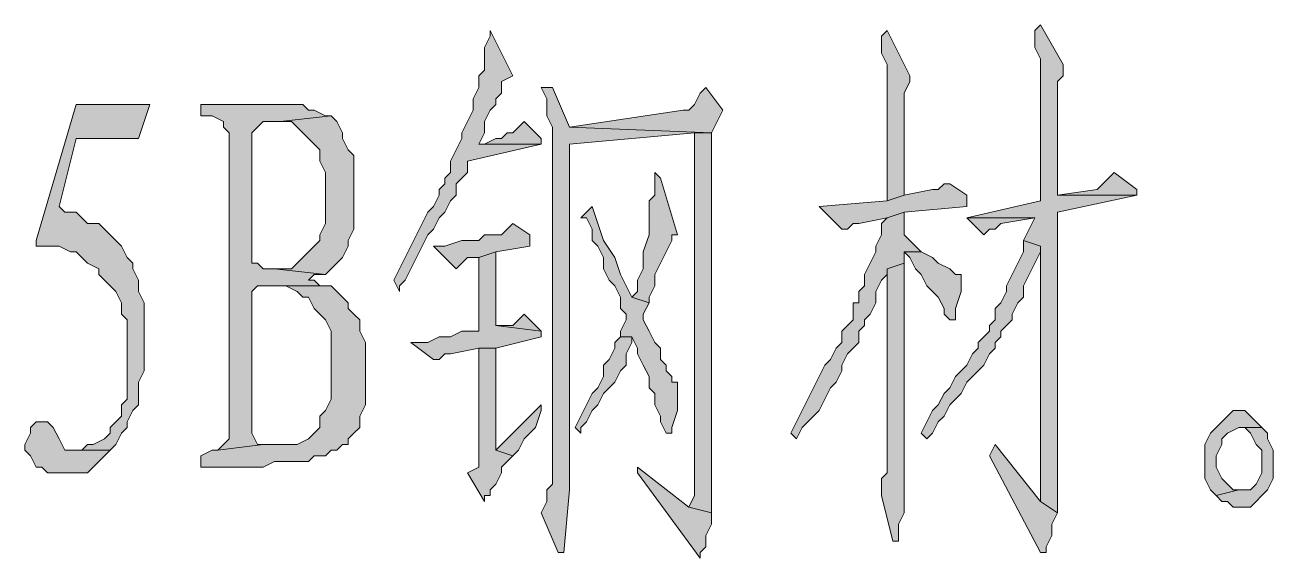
# Model space of a CAD drawing. Header units: millimetres. Extents: x 24 to 410, y 10 to 282.
# Drawn here: x 357.63 to 366.95, y 80.35 to 84.33 of the extents above; entities that cross this region are included whole.
import ezdxf

# ---------------------------------------------------------------- set-up
doc = ezdxf.new("R2010")
doc.units = ezdxf.units.MM

msp = doc.modelspace()

# ---------------------------------------------------------------- hatches: boundary and pattern name
h = msp.add_hatch(color=7)
h.dxf.hatch_style = 2
h.paths.add_polyline_path([(361.103333, 84.285667), (361.103333, 84.243333), (361.061, 84.158667), (361.061, 83.989333), (361.018667, 83.947), (361.018667, 83.862333), (360.976333, 83.777667), (360.976333, 83.693), (360.934, 83.608333), (360.891667, 83.523667), (360.891667, 83.481333), (360.849333, 83.396667), (360.807, 83.312), (360.807, 83.227333), (360.764667, 83.185), (360.764667, 83.142667), (360.722333, 83.100333), (360.722333, 83.058), (360.68, 82.973333), (360.637667, 82.931), (360.595333, 82.846333), (360.553, 82.761667), (360.510667, 82.677), (360.468333, 82.592333), (360.426, 82.507667), (360.383667, 82.423), (360.426, 82.338333), (360.426, 82.380667), (360.468333, 82.423), (360.510667, 82.507667), (360.553, 82.592333), (360.595333, 82.677), (360.637667, 82.761667), (360.68, 82.804), (360.722333, 82.888667), (360.764667, 82.931), (360.807, 83.015667), (360.849333, 83.058), (360.849333, 83.142667), (360.891667, 83.185), (360.934, 83.227333), (360.934, 83.312), (361.484333, 83.439), (361.018667, 83.439), (361.061, 83.523667), (361.061, 83.608333), (361.103333, 83.693), (361.145667, 83.735333), (361.145667, 83.777667), (361.188, 83.82), (361.188, 83.904667), (361.272667, 83.947)])
h = msp.add_hatch(color=7)
h.dxf.hatch_style = 2
h.paths.add_polyline_path([(364.066667, 84.285667), (364.024333, 84.243333), (364.024333, 84.116333), (364.066667, 84.031667), (364.066667, 83.015667), (364.193667, 83.058), (364.193667, 83.439), (364.193667, 83.481333), (364.193667, 83.82), (364.236, 83.904667), (364.236, 83.947)])
h = msp.add_hatch(color=7)
h.dxf.hatch_style = 2
h.paths.add_polyline_path([(365.209667, 84.328), (365.167333, 84.285667), (365.167333, 84.158667), (365.209667, 84.074), (365.209667, 83.015667), (364.659333, 82.888667), (365.167333, 82.888667), (365.125, 82.804), (365.082667, 82.719333), (365.209667, 82.677), (365.209667, 80.772), (365.336667, 80.687333), (365.336667, 81.364667), (365.336667, 81.534), (365.336667, 82.931), (365.929333, 83.058), (365.336667, 83.058), (365.336667, 83.100333), (365.336667, 83.904667), (365.379, 83.947), (365.379, 84.031667)])
h = msp.add_hatch(color=7)
h.dxf.hatch_style = 2
h.paths.add_polyline_path([(361.569, 83.862333), (361.484333, 83.862333), (361.526667, 83.777667), (361.526667, 83.650667), (361.569, 83.566), (361.569, 81.788), (361.569, 81.661), (361.569, 80.899), (361.526667, 80.856667), (361.526667, 80.772), (361.484333, 80.687333), (361.611333, 80.391), (361.653667, 80.391), (361.696, 80.856667), (361.696, 83.439), (362.627333, 83.523667), (362.754333, 83.523667), (361.696, 83.566)])
h = msp.add_hatch(color=7)
h.dxf.hatch_style = 2
h.paths.add_polyline_path([(362.712, 83.862333), (362.669667, 83.82), (362.627333, 83.735333), (362.585, 83.693), (362.542667, 83.693), (361.696, 83.566), (362.754333, 83.523667), (362.796667, 83.608333), (362.839, 83.693)])
h = msp.add_hatch(color=7)
h.dxf.hatch_style = 2
h.paths.add_polyline_path([(358.563333, 83.735333), (358.013, 83.735333), (357.716667, 82.719333), (357.716667, 82.677), (357.759, 82.677), (357.886, 82.677), (357.970667, 82.634667), (358.013, 82.634667), (358.055333, 82.592333), (358.097667, 82.55), (358.182333, 82.507667), (358.182333, 82.465333), (358.224667, 82.423), (358.267, 82.380667), (358.309333, 82.338333), (358.351667, 82.253667), (358.351667, 82.169), (358.394, 82.126667), (358.394, 81.534), (358.351667, 81.491667), (358.351667, 81.407), (358.309333, 81.364667), (358.267, 81.322333), (358.267, 81.28), (358.224667, 81.237667), (358.14, 81.195333), (358.097667, 81.195333), (358.055333, 81.153), (357.928333, 81.153), (358.267, 81.153), (358.309333, 81.195333), (358.351667, 81.28), (358.394, 81.322333), (358.394, 81.364667), (358.436333, 81.449333), (358.478667, 81.491667), (358.478667, 81.661), (358.521, 81.745667), (358.521, 82.253667), (358.478667, 82.338333), (358.478667, 82.423), (358.436333, 82.507667), (358.436333, 82.55), (358.394, 82.592333), (358.351667, 82.677), (358.309333, 82.719333), (358.267, 82.761667), (358.224667, 82.804), (358.182333, 82.846333), (358.097667, 82.846333), (358.055333, 82.888667), (358.013, 82.931), (357.928333, 82.931), (357.886, 82.973333), (358.013, 83.481333), (358.478667, 83.481333)])
h = msp.add_hatch(color=7)
h.dxf.hatch_style = 2
h.paths.add_polyline_path([(359.494667, 83.735333), (358.944333, 83.735333), (358.944333, 83.650667), (359.029, 83.650667), (359.113667, 83.608333), (359.113667, 83.566), (359.156, 83.523667), (359.156, 81.237667), (359.113667, 81.195333), (359.071333, 81.153), (359.41, 81.195333), (359.367667, 81.195333), (359.325333, 81.28), (359.325333, 82.338333), (359.367667, 82.380667), (359.833333, 82.380667), (359.791, 82.423), (359.748667, 82.423), (359.791, 82.465333), (359.875667, 82.465333), (359.494667, 82.507667), (359.41, 82.507667), (359.367667, 82.55), (359.325333, 82.55), (359.325333, 83.523667), (359.367667, 83.566), (359.41, 83.608333), (359.537, 83.608333), (359.918, 83.650667), (359.875667, 83.650667), (359.791, 83.693), (359.748667, 83.693), (359.706333, 83.735333)])
h = msp.add_hatch(color=7)
h.dxf.hatch_style = 2
h.paths.add_polyline_path([(359.918, 83.650667), (359.537, 83.608333), (359.621667, 83.608333), (359.664, 83.566), (359.706333, 83.523667), (359.748667, 83.481333), (359.791, 83.439), (359.833333, 83.396667), (359.833333, 83.312), (359.875667, 83.227333), (359.875667, 82.846333), (359.833333, 82.761667), (359.833333, 82.719333), (359.791, 82.677), (359.748667, 82.634667), (359.706333, 82.592333), (359.664, 82.55), (359.621667, 82.507667), (359.494667, 82.507667), (359.875667, 82.465333), (359.918, 82.507667), (359.960333, 82.55), (360.002667, 82.592333), (360.045, 82.677), (360.045, 82.719333), (360.087333, 82.804), (360.087333, 83.354333), (360.045, 83.396667), (360.002667, 83.481333), (360.002667, 83.523667), (359.960333, 83.608333)])
h = msp.add_hatch(color=7)
h.dxf.hatch_style = 2
h.paths.add_polyline_path([(361.357333, 83.608333), (361.315, 83.566), (361.272667, 83.523667), (361.230333, 83.523667), (361.188, 83.481333), (361.145667, 83.481333), (361.061, 83.439), (361.018667, 83.439), (361.484333, 83.439), (361.484333, 83.481333)])
h = msp.add_hatch(color=7)
h.dxf.hatch_style = 2
h.paths.add_polyline_path([(362.754333, 83.523667), (362.627333, 83.523667), (362.627333, 80.983667), (362.627333, 80.814333), (362.585, 80.729667), (362.754333, 80.687333), (362.754333, 82.846333), (362.754333, 82.931)])
h = msp.add_hatch(color=7)
h.dxf.hatch_style = 2
h.paths.add_polyline_path([(362.331, 83.227333), (362.331, 83.058), (362.288667, 83.015667), (362.288667, 82.761667), (362.246333, 82.634667), (362.246333, 82.507667), (362.204, 82.423), (362.204, 82.338333), (362.161667, 82.296), (362.288667, 82.253667), (362.288667, 82.296), (362.331, 82.380667), (362.331, 82.465333), (362.373333, 82.55), (362.415667, 82.634667), (362.458, 82.719333), (362.458, 82.761667), (362.500333, 82.761667), (362.373333, 83.185)])
h = msp.add_hatch(color=7)
h.dxf.hatch_style = 2
h.paths.add_polyline_path([(365.76, 83.227333), (365.717667, 83.185), (365.675333, 83.142667), (365.633, 83.100333), (365.336667, 83.058), (365.929333, 83.058), (365.929333, 83.100333)])
h = msp.add_hatch(color=7)
h.dxf.hatch_style = 2
h.paths.add_polyline_path([(364.532333, 83.142667), (364.49, 83.142667), (364.447667, 83.100333), (364.405333, 83.100333), (364.193667, 83.058), (364.066667, 83.015667), (363.558667, 82.973333), (363.728, 82.804), (363.770333, 82.804), (363.812667, 82.846333), (363.855, 82.846333), (364.066667, 82.888667), (364.193667, 82.931), (364.659333, 82.973333), (364.659333, 83.058)])
h = msp.add_hatch(color=7)
h.dxf.hatch_style = 2
h.paths.add_polyline_path([(361.865333, 82.973333), (361.780667, 82.888667), (361.823, 82.888667), (361.865333, 82.804), (361.865333, 82.719333), (361.907667, 82.677), (361.95, 82.592333), (361.95, 82.507667), (361.992333, 82.423), (362.034667, 82.380667), (362.077, 82.296), (362.077, 82.211333), (362.119333, 82.169), (362.119333, 82.126667), (362.077, 82.042), (362.077, 81.999667), (362.161667, 81.999667), (362.204, 81.915), (362.204, 81.872667), (362.246333, 81.788), (362.288667, 81.703333), (362.288667, 81.618667), (362.331, 81.576333), (362.331, 81.491667), (362.373333, 81.407), (362.373333, 81.364667), (362.415667, 81.28), (362.458, 81.28), (362.458, 81.322333), (362.500333, 81.449333), (362.500333, 81.661), (362.458, 81.661), (362.458, 81.703333), (362.415667, 81.745667), (362.415667, 81.788), (362.373333, 81.830333), (362.373333, 81.915), (362.331, 81.957333), (362.288667, 82.042), (362.246333, 82.126667), (362.246333, 82.169), (362.288667, 82.253667), (362.161667, 82.296), (362.119333, 82.380667), (362.077, 82.465333), (362.034667, 82.592333), (361.95, 82.719333), (361.907667, 82.846333)])
h = msp.add_hatch(color=7)
h.dxf.hatch_style = 2
h.paths.add_polyline_path([(364.193667, 82.931), (364.066667, 82.888667), (364.024333, 82.846333), (364.024333, 82.761667), (363.982, 82.677), (363.982, 82.634667), (363.939667, 82.55), (363.897333, 82.465333), (363.897333, 82.380667), (363.855, 82.338333), (363.855, 82.253667), (363.812667, 82.253667), (363.812667, 82.126667), (363.770333, 82.084333), (363.728, 82.042), (363.728, 81.957333), (363.685667, 81.915), (363.643333, 81.830333), (363.601, 81.788), (363.558667, 81.703333), (363.516333, 81.618667), (363.474, 81.534), (363.431667, 81.449333), (363.389333, 81.364667), (363.347, 81.28), (363.389333, 81.237667), (363.431667, 81.322333), (363.516333, 81.407), (363.558667, 81.449333), (363.601, 81.534), (363.643333, 81.618667), (363.685667, 81.661), (363.728, 81.745667), (363.728, 81.788), (363.770333, 81.872667), (363.812667, 81.915), (363.855, 81.957333), (363.855, 82.042), (363.897333, 82.084333), (363.897333, 82.126667), (363.939667, 82.169), (363.982, 82.253667), (363.982, 82.338333), (364.024333, 82.423), (364.066667, 82.465333), (364.066667, 82.507667), (364.193667, 82.55), (364.193667, 82.634667), (364.320667, 82.634667), (364.236, 82.719333), (364.193667, 82.761667)])
h = msp.add_hatch(color=7)
h.dxf.hatch_style = 2
h.paths.add_polyline_path([(364.659333, 82.888667), (364.786333, 82.761667), (364.828667, 82.804), (364.871, 82.804), (364.913333, 82.846333), (365.167333, 82.888667)])
h = msp.add_hatch(color=7)
h.dxf.hatch_style = 2
h.paths.add_polyline_path([(361.272667, 82.846333), (361.230333, 82.804), (361.188, 82.761667), (361.061, 82.761667), (361.018667, 82.719333), (360.891667, 82.719333), (360.764667, 82.677), (360.68, 82.677), (360.849333, 82.507667), (360.891667, 82.55), (360.934, 82.592333), (361.018667, 82.592333), (361.145667, 82.634667), (361.399667, 82.677), (361.399667, 82.761667)])
h = msp.add_hatch(color=7)
h.dxf.hatch_style = 2
h.paths.add_polyline_path([(365.082667, 82.719333), (365.082667, 82.634667), (365.040333, 82.55), (364.998, 82.465333), (364.955667, 82.380667), (364.955667, 82.338333), (364.913333, 82.253667), (364.871, 82.211333), (364.871, 82.126667), (364.828667, 82.084333), (364.828667, 82.042), (364.786333, 81.999667), (364.744, 81.957333), (364.744, 81.915), (364.701667, 81.872667), (364.659333, 81.788), (364.617, 81.745667), (364.574667, 81.703333), (364.532333, 81.618667), (364.49, 81.576333), (364.447667, 81.491667), (364.405333, 81.449333), (364.363, 81.364667), (364.320667, 81.28), (364.363, 81.237667), (364.405333, 81.28), (364.447667, 81.364667), (364.49, 81.407), (364.532333, 81.491667), (364.574667, 81.534), (364.617, 81.576333), (364.659333, 81.661), (364.701667, 81.703333), (364.744, 81.745667), (364.786333, 81.788), (364.828667, 81.872667), (364.871, 81.915), (364.871, 81.957333), (364.913333, 81.999667), (364.913333, 82.042), (364.955667, 82.084333), (364.998, 82.126667), (364.998, 82.169), (365.040333, 82.253667), (365.082667, 82.296), (365.082667, 82.380667), (365.125, 82.465333), (365.167333, 82.55), (365.209667, 82.634667), (365.209667, 82.677)])
h = msp.add_hatch(color=7)
h.dxf.hatch_style = 2
h.paths.add_polyline_path([(361.145667, 82.634667), (361.018667, 82.592333), (361.018667, 82.042), (360.976333, 82.042), (360.891667, 82.042), (360.807, 81.999667), (360.722333, 81.999667), (360.637667, 81.957333), (360.510667, 81.957333), (360.68, 81.830333), (360.722333, 81.830333), (360.764667, 81.872667), (360.807, 81.872667), (361.018667, 81.915), (361.145667, 81.915), (361.484333, 81.999667), (361.484333, 82.042), (361.145667, 82.084333)])
h = msp.add_hatch(color=7)
h.dxf.hatch_style = 2
h.paths.add_polyline_path([(364.320667, 82.634667), (364.193667, 82.634667), (364.236, 82.592333), (364.278333, 82.507667), (364.320667, 82.465333), (364.363, 82.380667), (364.405333, 82.338333), (364.447667, 82.296), (364.49, 82.211333), (364.49, 82.169), (364.532333, 82.126667), (364.574667, 82.126667), (364.574667, 82.211333), (364.617, 82.338333), (364.617, 82.465333), (364.574667, 82.465333), (364.532333, 82.507667), (364.447667, 82.55), (364.405333, 82.592333)])
h = msp.add_hatch(color=7)
h.dxf.hatch_style = 2
h.paths.add_polyline_path([(364.193667, 82.55), (364.066667, 82.507667), (364.066667, 80.983667), (364.024333, 80.941333), (364.024333, 80.814333), (364.109, 80.475667), (364.151333, 80.475667), (364.151333, 80.518), (364.151333, 80.602667), (364.193667, 80.687333)])
h = msp.add_hatch(color=7)
h.dxf.hatch_style = 2
h.paths.add_polyline_path([(359.833333, 82.380667), (359.537, 82.380667), (359.579333, 82.380667), (359.664, 82.338333), (359.706333, 82.296), (359.748667, 82.296), (359.791, 82.211333), (359.833333, 82.169), (359.875667, 82.126667), (359.918, 82.042), (359.918, 81.534), (359.875667, 81.449333), (359.833333, 81.407), (359.833333, 81.322333), (359.791, 81.28), (359.748667, 81.237667), (359.664, 81.195333), (359.621667, 81.195333), (359.579333, 81.195333), (359.41, 81.195333), (359.071333, 81.153), (359.029, 81.153), (358.944333, 81.110667), (358.944333, 81.026), (358.986667, 81.026), (359.41, 81.026), (359.494667, 81.068333), (359.748667, 81.068333), (359.791, 81.110667), (359.875667, 81.110667), (359.918, 81.153), (359.960333, 81.153), (360.002667, 81.195333), (360.045, 81.195333), (360.045, 81.237667), (360.087333, 81.28), (360.129667, 81.322333), (360.129667, 81.407), (360.172, 81.491667), (360.172, 81.957333), (360.129667, 82.042), (360.129667, 82.126667), (360.087333, 82.169), (360.045, 82.211333), (360.045, 82.253667), (360.002667, 82.296), (359.960333, 82.338333), (359.918, 82.380667)])
h = msp.add_hatch(color=7)
h.dxf.hatch_style = 2
h.paths.add_polyline_path([(361.357333, 82.169), (361.315, 82.126667), (361.272667, 82.084333), (361.145667, 82.084333), (361.484333, 82.042)])
h = msp.add_hatch(color=7)
h.dxf.hatch_style = 2
h.paths.add_polyline_path([(362.077, 81.999667), (362.034667, 81.957333), (362.034667, 81.915), (361.992333, 81.830333), (361.95, 81.788), (361.95, 81.703333), (361.907667, 81.618667), (361.865333, 81.576333), (361.823, 81.491667), (361.780667, 81.407), (361.738333, 81.322333), (361.780667, 81.28), (361.780667, 81.322333), (361.823, 81.364667), (361.865333, 81.449333), (361.907667, 81.491667), (361.95, 81.576333), (361.992333, 81.618667), (362.034667, 81.661), (362.077, 81.745667), (362.119333, 81.788), (362.119333, 81.872667), (362.161667, 81.957333), (362.161667, 81.999667)])
h = msp.add_hatch(color=7)
h.dxf.hatch_style = 2
h.paths.add_polyline_path([(361.145667, 81.915), (361.018667, 81.915), (361.018667, 81.026), (360.934, 80.983667), (361.061, 80.772), (361.061, 80.814333), (361.103333, 80.814333), (361.103333, 80.856667), (361.145667, 80.899), (361.188, 80.983667), (361.188, 81.026), (361.272667, 81.110667), (361.145667, 81.153)])
h = msp.add_hatch(color=7)
h.dxf.hatch_style = 2
h.paths.add_polyline_path([(361.484333, 81.491667), (361.145667, 81.153), (361.272667, 81.110667), (361.315, 81.153), (361.357333, 81.237667), (361.442, 81.322333), (361.484333, 81.449333)])
h = msp.add_hatch(color=7)
h.dxf.hatch_style = 2
h.paths.add_polyline_path([(366.649, 81.449333), (366.606667, 81.407), (366.564333, 81.364667), (366.522, 81.322333), (366.479667, 81.28), (366.437333, 81.195333), (366.437333, 80.941333), (366.479667, 80.856667), (366.522, 80.814333), (366.691333, 80.856667), (366.649, 80.856667), (366.606667, 80.899), (366.564333, 80.941333), (366.522, 81.026), (366.522, 81.110667), (366.564333, 81.195333), (366.564333, 81.237667), (366.606667, 81.28), (366.691333, 81.322333), (366.860667, 81.322333), (366.818333, 81.364667), (366.776, 81.407), (366.733667, 81.449333)])
h = msp.add_hatch(color=7)
h.dxf.hatch_style = 2
h.paths.add_polyline_path([(357.759, 81.364667), (357.716667, 81.364667), (357.674333, 81.322333), (357.674333, 81.28), (357.632, 81.195333), (357.632, 81.153), (357.674333, 81.110667), (357.716667, 81.026), (357.759, 81.026), (357.801333, 80.983667), (358.097667, 80.983667), (358.14, 81.026), (358.182333, 81.068333), (358.224667, 81.110667), (358.267, 81.153), (357.928333, 81.153), (357.886, 81.237667), (357.843667, 81.322333), (357.801333, 81.364667)])
h = msp.add_hatch(color=7)
h.dxf.hatch_style = 2
h.paths.add_polyline_path([(366.860667, 81.322333), (366.691333, 81.322333), (366.733667, 81.322333), (366.776, 81.28), (366.818333, 81.195333), (366.860667, 81.153), (366.860667, 80.983667), (366.818333, 80.899), (366.776, 80.856667), (366.691333, 80.856667), (366.522, 80.814333), (366.564333, 80.772), (366.606667, 80.772), (366.649, 80.729667), (366.776, 80.729667), (366.818333, 80.772), (366.860667, 80.814333), (366.903, 80.856667), (366.945333, 80.941333), (366.945333, 81.026), (366.945333, 81.153), (366.903, 81.237667), (366.903, 81.28)])
h = msp.add_hatch(color=7)
h.dxf.hatch_style = 2
h.paths.add_polyline_path([(364.871, 81.195333), (364.828667, 81.110667), (365.209667, 80.391), (365.252, 80.391), (365.252, 80.433333), (365.294333, 80.518), (365.294333, 80.602667), (365.336667, 80.687333), (365.209667, 80.772)])
h = msp.add_hatch(color=7)
h.dxf.hatch_style = 2
h.paths.add_polyline_path([(362.204, 81.026), (362.204, 80.983667), (362.669667, 80.348667), (362.669667, 80.391), (362.712, 80.433333), (362.712, 80.518), (362.754333, 80.602667), (362.754333, 80.687333), (362.585, 80.729667)])

# ---------------------------------------------------------------- linework, layer by layer
at = {"color": 7, "lineweight": 0}
for points in [[(361.103333, 84.285667), (361.103333, 84.243333), (361.061, 84.158667), (361.061, 83.989333), (361.018667, 83.947), (361.018667, 83.862333), (360.976333, 83.777667), (360.976333, 83.693), (360.934, 83.608333), (360.891667, 83.523667), (360.891667, 83.481333), (360.849333, 83.396667), (360.807, 83.312), (360.807, 83.227333), (360.764667, 83.185), (360.764667, 83.142667), (360.722333, 83.100333), (360.722333, 83.058), (360.68, 82.973333), (360.637667, 82.931), (360.595333, 82.846333), (360.553, 82.761667), (360.510667, 82.677), (360.468333, 82.592333), (360.426, 82.507667), (360.383667, 82.423), (360.426, 82.338333), (360.426, 82.380667), (360.468333, 82.423), (360.510667, 82.507667), (360.553, 82.592333), (360.595333, 82.677), (360.637667, 82.761667), (360.68, 82.804), (360.722333, 82.888667), (360.764667, 82.931), (360.807, 83.015667), (360.849333, 83.058), (360.849333, 83.142667), (360.891667, 83.185), (360.934, 83.227333), (360.934, 83.312), (361.484333, 83.439), (361.018667, 83.439), (361.061, 83.523667), (361.061, 83.608333), (361.103333, 83.693), (361.145667, 83.735333), (361.145667, 83.777667), (361.188, 83.82), (361.188, 83.904667), (361.272667, 83.947)], [(364.066667, 84.285667), (364.024333, 84.243333), (364.024333, 84.116333), (364.066667, 84.031667), (364.066667, 83.015667), (364.193667, 83.058), (364.193667, 83.439), (364.193667, 83.481333), (364.193667, 83.82), (364.236, 83.904667), (364.236, 83.947)], [(365.209667, 84.328), (365.167333, 84.285667), (365.167333, 84.158667), (365.209667, 84.074), (365.209667, 83.015667), (364.659333, 82.888667), (365.167333, 82.888667), (365.125, 82.804), (365.082667, 82.719333), (365.209667, 82.677), (365.209667, 80.772), (365.336667, 80.687333), (365.336667, 81.364667), (365.336667, 81.534), (365.336667, 82.931), (365.929333, 83.058), (365.336667, 83.058), (365.336667, 83.100333), (365.336667, 83.904667), (365.379, 83.947), (365.379, 84.031667)], [(361.569, 83.862333), (361.484333, 83.862333), (361.526667, 83.777667), (361.526667, 83.650667), (361.569, 83.566), (361.569, 81.788), (361.569, 81.661), (361.569, 80.899), (361.526667, 80.856667), (361.526667, 80.772), (361.484333, 80.687333), (361.611333, 80.391), (361.653667, 80.391), (361.696, 80.856667), (361.696, 83.439), (362.627333, 83.523667), (362.754333, 83.523667), (361.696, 83.566)], [(362.712, 83.862333), (362.669667, 83.82), (362.627333, 83.735333), (362.585, 83.693), (362.542667, 83.693), (361.696, 83.566), (362.754333, 83.523667), (362.796667, 83.608333), (362.839, 83.693)], [(358.563333, 83.735333), (358.013, 83.735333), (357.716667, 82.719333), (357.716667, 82.677), (357.759, 82.677), (357.886, 82.677), (357.970667, 82.634667), (358.013, 82.634667), (358.055333, 82.592333), (358.097667, 82.55), (358.182333, 82.507667), (358.182333, 82.465333), (358.224667, 82.423), (358.267, 82.380667), (358.309333, 82.338333), (358.351667, 82.253667), (358.351667, 82.169), (358.394, 82.126667), (358.394, 81.534), (358.351667, 81.491667), (358.351667, 81.407), (358.309333, 81.364667), (358.267, 81.322333), (358.267, 81.28), (358.224667, 81.237667), (358.14, 81.195333), (358.097667, 81.195333), (358.055333, 81.153), (357.928333, 81.153), (358.267, 81.153), (358.309333, 81.195333), (358.351667, 81.28), (358.394, 81.322333), (358.394, 81.364667), (358.436333, 81.449333), (358.478667, 81.491667), (358.478667, 81.661), (358.521, 81.745667), (358.521, 82.253667), (358.478667, 82.338333), (358.478667, 82.423), (358.436333, 82.507667), (358.436333, 82.55), (358.394, 82.592333), (358.351667, 82.677), (358.309333, 82.719333), (358.267, 82.761667), (358.224667, 82.804), (358.182333, 82.846333), (358.097667, 82.846333), (358.055333, 82.888667), (358.013, 82.931), (357.928333, 82.931), (357.886, 82.973333), (358.013, 83.481333), (358.478667, 83.481333)], [(359.494667, 83.735333), (358.944333, 83.735333), (358.944333, 83.650667), (359.029, 83.650667), (359.113667, 83.608333), (359.113667, 83.566), (359.156, 83.523667), (359.156, 81.237667), (359.113667, 81.195333), (359.071333, 81.153), (359.41, 81.195333), (359.367667, 81.195333), (359.325333, 81.28), (359.325333, 82.338333), (359.367667, 82.380667), (359.833333, 82.380667), (359.791, 82.423), (359.748667, 82.423), (359.791, 82.465333), (359.875667, 82.465333), (359.494667, 82.507667), (359.41, 82.507667), (359.367667, 82.55), (359.325333, 82.55), (359.325333, 83.523667), (359.367667, 83.566), (359.41, 83.608333), (359.537, 83.608333), (359.918, 83.650667), (359.875667, 83.650667), (359.791, 83.693), (359.748667, 83.693), (359.706333, 83.735333)], [(359.918, 83.650667), (359.537, 83.608333), (359.621667, 83.608333), (359.664, 83.566), (359.706333, 83.523667), (359.748667, 83.481333), (359.791, 83.439), (359.833333, 83.396667), (359.833333, 83.312), (359.875667, 83.227333), (359.875667, 82.846333), (359.833333, 82.761667), (359.833333, 82.719333), (359.791, 82.677), (359.748667, 82.634667), (359.706333, 82.592333), (359.664, 82.55), (359.621667, 82.507667), (359.494667, 82.507667), (359.875667, 82.465333), (359.918, 82.507667), (359.960333, 82.55), (360.002667, 82.592333), (360.045, 82.677), (360.045, 82.719333), (360.087333, 82.804), (360.087333, 83.354333), (360.045, 83.396667), (360.002667, 83.481333), (360.002667, 83.523667), (359.960333, 83.608333)], [(361.357333, 83.608333), (361.315, 83.566), (361.272667, 83.523667), (361.230333, 83.523667), (361.188, 83.481333), (361.145667, 83.481333), (361.061, 83.439), (361.018667, 83.439), (361.484333, 83.439), (361.484333, 83.481333)], [(362.754333, 83.523667), (362.627333, 83.523667), (362.627333, 80.983667), (362.627333, 80.814333), (362.585, 80.729667), (362.754333, 80.687333), (362.754333, 82.846333), (362.754333, 82.931)], [(362.331, 83.227333), (362.331, 83.058), (362.288667, 83.015667), (362.288667, 82.761667), (362.246333, 82.634667), (362.246333, 82.507667), (362.204, 82.423), (362.204, 82.338333), (362.161667, 82.296), (362.288667, 82.253667), (362.288667, 82.296), (362.331, 82.380667), (362.331, 82.465333), (362.373333, 82.55), (362.415667, 82.634667), (362.458, 82.719333), (362.458, 82.761667), (362.500333, 82.761667), (362.373333, 83.185)], [(365.76, 83.227333), (365.717667, 83.185), (365.675333, 83.142667), (365.633, 83.100333), (365.336667, 83.058), (365.929333, 83.058), (365.929333, 83.100333)], [(364.532333, 83.142667), (364.49, 83.142667), (364.447667, 83.100333), (364.405333, 83.100333), (364.193667, 83.058), (364.066667, 83.015667), (363.558667, 82.973333), (363.728, 82.804), (363.770333, 82.804), (363.812667, 82.846333), (363.855, 82.846333), (364.066667, 82.888667), (364.193667, 82.931), (364.659333, 82.973333), (364.659333, 83.058)], [(361.865333, 82.973333), (361.780667, 82.888667), (361.823, 82.888667), (361.865333, 82.804), (361.865333, 82.719333), (361.907667, 82.677), (361.95, 82.592333), (361.95, 82.507667), (361.992333, 82.423), (362.034667, 82.380667), (362.077, 82.296), (362.077, 82.211333), (362.119333, 82.169), (362.119333, 82.126667), (362.077, 82.042), (362.077, 81.999667), (362.161667, 81.999667), (362.204, 81.915), (362.204, 81.872667), (362.246333, 81.788), (362.288667, 81.703333), (362.288667, 81.618667), (362.331, 81.576333), (362.331, 81.491667), (362.373333, 81.407), (362.373333, 81.364667), (362.415667, 81.28), (362.458, 81.28), (362.458, 81.322333), (362.500333, 81.449333), (362.500333, 81.661), (362.458, 81.661), (362.458, 81.703333), (362.415667, 81.745667), (362.415667, 81.788), (362.373333, 81.830333), (362.373333, 81.915), (362.331, 81.957333), (362.288667, 82.042), (362.246333, 82.126667), (362.246333, 82.169), (362.288667, 82.253667), (362.161667, 82.296), (362.119333, 82.380667), (362.077, 82.465333), (362.034667, 82.592333), (361.95, 82.719333), (361.907667, 82.846333)], [(364.193667, 82.931), (364.066667, 82.888667), (364.024333, 82.846333), (364.024333, 82.761667), (363.982, 82.677), (363.982, 82.634667), (363.939667, 82.55), (363.897333, 82.465333), (363.897333, 82.380667), (363.855, 82.338333), (363.855, 82.253667), (363.812667, 82.253667), (363.812667, 82.126667), (363.770333, 82.084333), (363.728, 82.042), (363.728, 81.957333), (363.685667, 81.915), (363.643333, 81.830333), (363.601, 81.788), (363.558667, 81.703333), (363.516333, 81.618667), (363.474, 81.534), (363.431667, 81.449333), (363.389333, 81.364667), (363.347, 81.28), (363.389333, 81.237667), (363.431667, 81.322333), (363.516333, 81.407), (363.558667, 81.449333), (363.601, 81.534), (363.643333, 81.618667), (363.685667, 81.661), (363.728, 81.745667), (363.728, 81.788), (363.770333, 81.872667), (363.812667, 81.915), (363.855, 81.957333), (363.855, 82.042), (363.897333, 82.084333), (363.897333, 82.126667), (363.939667, 82.169), (363.982, 82.253667), (363.982, 82.338333), (364.024333, 82.423), (364.066667, 82.465333), (364.066667, 82.507667), (364.193667, 82.55), (364.193667, 82.634667), (364.320667, 82.634667), (364.236, 82.719333), (364.193667, 82.761667)], [(364.659333, 82.888667), (364.786333, 82.761667), (364.828667, 82.804), (364.871, 82.804), (364.913333, 82.846333), (365.167333, 82.888667)], [(361.272667, 82.846333), (361.230333, 82.804), (361.188, 82.761667), (361.061, 82.761667), (361.018667, 82.719333), (360.891667, 82.719333), (360.764667, 82.677), (360.68, 82.677), (360.849333, 82.507667), (360.891667, 82.55), (360.934, 82.592333), (361.018667, 82.592333), (361.145667, 82.634667), (361.399667, 82.677), (361.399667, 82.761667)], [(365.082667, 82.719333), (365.082667, 82.634667), (365.040333, 82.55), (364.998, 82.465333), (364.955667, 82.380667), (364.955667, 82.338333), (364.913333, 82.253667), (364.871, 82.211333), (364.871, 82.126667), (364.828667, 82.084333), (364.828667, 82.042), (364.786333, 81.999667), (364.744, 81.957333), (364.744, 81.915), (364.701667, 81.872667), (364.659333, 81.788), (364.617, 81.745667), (364.574667, 81.703333), (364.532333, 81.618667), (364.49, 81.576333), (364.447667, 81.491667), (364.405333, 81.449333), (364.363, 81.364667), (364.320667, 81.28), (364.363, 81.237667), (364.405333, 81.28), (364.447667, 81.364667), (364.49, 81.407), (364.532333, 81.491667), (364.574667, 81.534), (364.617, 81.576333), (364.659333, 81.661), (364.701667, 81.703333), (364.744, 81.745667), (364.786333, 81.788), (364.828667, 81.872667), (364.871, 81.915), (364.871, 81.957333), (364.913333, 81.999667), (364.913333, 82.042), (364.955667, 82.084333), (364.998, 82.126667), (364.998, 82.169), (365.040333, 82.253667), (365.082667, 82.296), (365.082667, 82.380667), (365.125, 82.465333), (365.167333, 82.55), (365.209667, 82.634667), (365.209667, 82.677)], [(361.145667, 82.634667), (361.018667, 82.592333), (361.018667, 82.042), (360.976333, 82.042), (360.891667, 82.042), (360.807, 81.999667), (360.722333, 81.999667), (360.637667, 81.957333), (360.510667, 81.957333), (360.68, 81.830333), (360.722333, 81.830333), (360.764667, 81.872667), (360.807, 81.872667), (361.018667, 81.915), (361.145667, 81.915), (361.484333, 81.999667), (361.484333, 82.042), (361.145667, 82.084333)], [(364.320667, 82.634667), (364.193667, 82.634667), (364.236, 82.592333), (364.278333, 82.507667), (364.320667, 82.465333), (364.363, 82.380667), (364.405333, 82.338333), (364.447667, 82.296), (364.49, 82.211333), (364.49, 82.169), (364.532333, 82.126667), (364.574667, 82.126667), (364.574667, 82.211333), (364.617, 82.338333), (364.617, 82.465333), (364.574667, 82.465333), (364.532333, 82.507667), (364.447667, 82.55), (364.405333, 82.592333)], [(364.193667, 82.55), (364.066667, 82.507667), (364.066667, 80.983667), (364.024333, 80.941333), (364.024333, 80.814333), (364.109, 80.475667), (364.151333, 80.475667), (364.151333, 80.518), (364.151333, 80.602667), (364.193667, 80.687333)], [(359.833333, 82.380667), (359.537, 82.380667), (359.579333, 82.380667), (359.664, 82.338333), (359.706333, 82.296), (359.748667, 82.296), (359.791, 82.211333), (359.833333, 82.169), (359.875667, 82.126667), (359.918, 82.042), (359.918, 81.534), (359.875667, 81.449333), (359.833333, 81.407), (359.833333, 81.322333), (359.791, 81.28), (359.748667, 81.237667), (359.664, 81.195333), (359.621667, 81.195333), (359.579333, 81.195333), (359.41, 81.195333), (359.071333, 81.153), (359.029, 81.153), (358.944333, 81.110667), (358.944333, 81.026), (358.986667, 81.026), (359.41, 81.026), (359.494667, 81.068333), (359.748667, 81.068333), (359.791, 81.110667), (359.875667, 81.110667), (359.918, 81.153), (359.960333, 81.153), (360.002667, 81.195333), (360.045, 81.195333), (360.045, 81.237667), (360.087333, 81.28), (360.129667, 81.322333), (360.129667, 81.407), (360.172, 81.491667), (360.172, 81.957333), (360.129667, 82.042), (360.129667, 82.126667), (360.087333, 82.169), (360.045, 82.211333), (360.045, 82.253667), (360.002667, 82.296), (359.960333, 82.338333), (359.918, 82.380667)], [(361.357333, 82.169), (361.315, 82.126667), (361.272667, 82.084333), (361.145667, 82.084333), (361.484333, 82.042)], [(362.077, 81.999667), (362.034667, 81.957333), (362.034667, 81.915), (361.992333, 81.830333), (361.95, 81.788), (361.95, 81.703333), (361.907667, 81.618667), (361.865333, 81.576333), (361.823, 81.491667), (361.780667, 81.407), (361.738333, 81.322333), (361.780667, 81.28), (361.780667, 81.322333), (361.823, 81.364667), (361.865333, 81.449333), (361.907667, 81.491667), (361.95, 81.576333), (361.992333, 81.618667), (362.034667, 81.661), (362.077, 81.745667), (362.119333, 81.788), (362.119333, 81.872667), (362.161667, 81.957333), (362.161667, 81.999667)], [(361.145667, 81.915), (361.018667, 81.915), (361.018667, 81.026), (360.934, 80.983667), (361.061, 80.772), (361.061, 80.814333), (361.103333, 80.814333), (361.103333, 80.856667), (361.145667, 80.899), (361.188, 80.983667), (361.188, 81.026), (361.272667, 81.110667), (361.145667, 81.153)], [(361.484333, 81.491667), (361.145667, 81.153), (361.272667, 81.110667), (361.315, 81.153), (361.357333, 81.237667), (361.442, 81.322333), (361.484333, 81.449333)], [(366.649, 81.449333), (366.606667, 81.407), (366.564333, 81.364667), (366.522, 81.322333), (366.479667, 81.28), (366.437333, 81.195333), (366.437333, 80.941333), (366.479667, 80.856667), (366.522, 80.814333), (366.691333, 80.856667), (366.649, 80.856667), (366.606667, 80.899), (366.564333, 80.941333), (366.522, 81.026), (366.522, 81.110667), (366.564333, 81.195333), (366.564333, 81.237667), (366.606667, 81.28), (366.691333, 81.322333), (366.860667, 81.322333), (366.818333, 81.364667), (366.776, 81.407), (366.733667, 81.449333)], [(357.759, 81.364667), (357.716667, 81.364667), (357.674333, 81.322333), (357.674333, 81.28), (357.632, 81.195333), (357.632, 81.153), (357.674333, 81.110667), (357.716667, 81.026), (357.759, 81.026), (357.801333, 80.983667), (358.097667, 80.983667), (358.14, 81.026), (358.182333, 81.068333), (358.224667, 81.110667), (358.267, 81.153), (357.928333, 81.153), (357.886, 81.237667), (357.843667, 81.322333), (357.801333, 81.364667)], [(366.860667, 81.322333), (366.691333, 81.322333), (366.733667, 81.322333), (366.776, 81.28), (366.818333, 81.195333), (366.860667, 81.153), (366.860667, 80.983667), (366.818333, 80.899), (366.776, 80.856667), (366.691333, 80.856667), (366.522, 80.814333), (366.564333, 80.772), (366.606667, 80.772), (366.649, 80.729667), (366.776, 80.729667), (366.818333, 80.772), (366.860667, 80.814333), (366.903, 80.856667), (366.945333, 80.941333), (366.945333, 81.026), (366.945333, 81.153), (366.903, 81.237667), (366.903, 81.28)], [(364.871, 81.195333), (364.828667, 81.110667), (365.209667, 80.391), (365.252, 80.391), (365.252, 80.433333), (365.294333, 80.518), (365.294333, 80.602667), (365.336667, 80.687333), (365.209667, 80.772)], [(362.204, 81.026), (362.204, 80.983667), (362.669667, 80.348667), (362.669667, 80.391), (362.712, 80.433333), (362.712, 80.518), (362.754333, 80.602667), (362.754333, 80.687333), (362.585, 80.729667)]]:
    msp.add_lwpolyline(points, close=True, dxfattribs=at)

doc.saveas('drawing.dxf')
